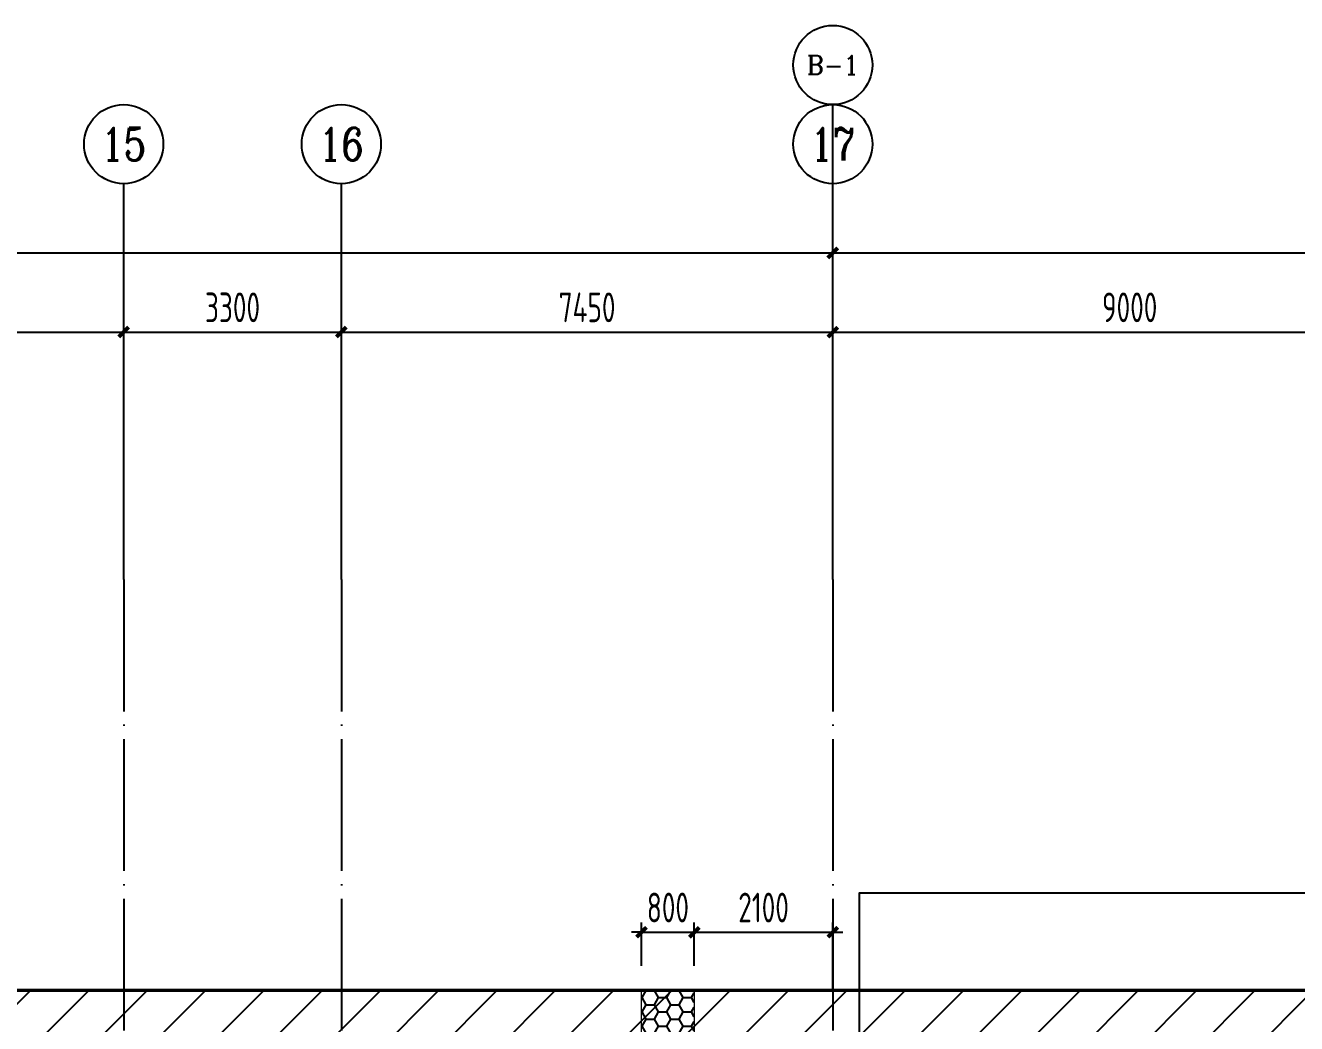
# Model space of a CAD drawing. Extents: x -502255 to 1362592, y -400300 to 332622.
# Drawn here: x -470637 to -451367, y -80682 to -65548 of the extents above; entities that cross this region are included whole.
import ezdxf
from ezdxf.enums import TextEntityAlignment as Align

# ---------------------------------------------------------------- set-up
doc = ezdxf.new("R2010")
doc.units = 0
doc.header["$LTSCALE"] = 1000
doc.header["$MEASUREMENT"] = 0
doc.linetypes.add('DOTE', pattern=[2.42, 2, -0.2, 0.02, -0.2])
for name, color, linetype in [('AXIS_TEXT', 7, 'Continuous'), ('DIM', 3, 'Continuous'), ('HATCH', 253, 'Continuous'), ('S-DIM', 3, 'Continuous'), ('S-DOTE', 8, 'DOTE'), ('S-基础-筏板边线', 6, 'Continuous')]:
    doc.layers.add(name, color=color, linetype=linetype)
doc.layers.add('S-后浇带', color=127, linetype='Continuous', lineweight=18)
doc.layers.add('不打印', color=59, linetype='Continuous', plot=False)
doc.styles.add('_TCH_AXIS', font='COMPLEX', dxfattribs={"bigfont": 'GBCBIG'})
doc.styles.add('COMPLEX', font='COMPLEX.shx', dxfattribs={"width": 0.65})
doc.styles.get("Standard").update_dxf_attribs({"font": 'tssdeng2.shx', "width": 0.7, "bigfont": '@@hztxt.shx'})
doc.dimstyles.new('TSSD_150_150', dxfattribs={"dimtxt": 450, "dimasz": 150, "dimexe": 150, "dimexo": 375, "dimgap": 150, "dimtad": 1, "dimdec": 0, "dimzin": 0, "dimdsep": 46, "dimtxsty": 'Standard', "dimblk": 'ARCHTICK', "dimcen": 0, "dimdle": 150, "dimclrt": 7, "dimadec": 0, "dimazin": 0, "dimtfac": 1, "dimtdec": 0, "dimtix": 1, "dimtmove": 2, "dimatfit": 3, "dimfxl": 1, "dimtolj": 1, "dimtzin": 0, "dimarcsym": 0})

# ---------------------------------------------------------------- blocks, each defined once
blk = doc.blocks.new('_ArchTick')
at = {"color": 0, "linetype": 'ByBlock', "const_width": 0.4}
blk.add_lwpolyline([(-0.5, -0.5), (0.5, 0.5)], dxfattribs=at)
blk = doc.blocks.new('*D2062')
at = {"layer": 'Defpoints', "color": 0, "transparency": 16777216}
for p in [(1016305, 262782), (1011805, 259032), (1016305, 259032)]:
    blk.add_point(p, dxfattribs=at)
at = {"layer": 'S-DIM', "color": 0, "lineweight": -2, "transparency": 16777216}
for p, q in [((1011805, 259407), (1011805, 262932)), ((1016305, 259407), (1016305, 262932)), ((1011655, 262782), (1016455, 262782))]:
    blk.add_line(p, q, dxfattribs=at)
at = {"layer": 'S-DIM', "color": 0, "lineweight": -2, "transparency": 16777216, "xscale": 150, "yscale": 150, "zscale": 150, "rotation": 180}
blk.add_blockref('_ArchTick', (1011805, 262782), dxfattribs=at)
at = {"layer": 'S-DIM', "color": 0, "lineweight": -2, "transparency": 16777216, "xscale": 150, "yscale": 150, "zscale": 150}
blk.add_blockref('_ArchTick', (1016305, 262782), dxfattribs=at)
at = {"layer": 'S-DIM', "color": 7, "transparency": 16777216, "insert": (1014055, 263157), "char_height": 450, "attachment_point": 5}
blk.add_mtext('\\A1;4500', dxfattribs=at)
blk = doc.blocks.new('*D2063')
at = {"layer": 'Defpoints', "color": 0, "transparency": 16777216}
for p in [(1019605, 262782), (1016305, 259032), (1019605, 259032)]:
    blk.add_point(p, dxfattribs=at)
at = {"layer": 'S-DIM', "color": 0, "lineweight": -2, "transparency": 16777216}
for p, q in [((1016305, 259407), (1016305, 262932)), ((1019605, 259407), (1019605, 262932)), ((1016155, 262782), (1019755, 262782))]:
    blk.add_line(p, q, dxfattribs=at)
at = {"layer": 'S-DIM', "color": 0, "lineweight": -2, "transparency": 16777216, "xscale": 150, "yscale": 150, "zscale": 150, "rotation": 180}
blk.add_blockref('_ArchTick', (1016305, 262782), dxfattribs=at)
at = {"layer": 'S-DIM', "color": 0, "lineweight": -2, "transparency": 16777216, "xscale": 150, "yscale": 150, "zscale": 150}
blk.add_blockref('_ArchTick', (1019605, 262782), dxfattribs=at)
at = {"layer": 'S-DIM', "color": 7, "transparency": 16777216, "insert": (1017955, 263157), "char_height": 450, "attachment_point": 5}
blk.add_mtext('\\A1;3300', dxfattribs=at)
blk = doc.blocks.new('*D2064')
at = {"layer": 'Defpoints', "color": 0, "transparency": 16777216}
for p in [(1027055, 262782), (1019605, 259032), (1027055, 259032)]:
    blk.add_point(p, dxfattribs=at)
at = {"layer": 'S-DIM', "color": 0, "lineweight": -2, "transparency": 16777216}
for p, q in [((1019605, 259407), (1019605, 262932)), ((1027055, 259407), (1027055, 262932)), ((1019455, 262782), (1027205, 262782))]:
    blk.add_line(p, q, dxfattribs=at)
at = {"layer": 'S-DIM', "color": 0, "lineweight": -2, "transparency": 16777216, "xscale": 150, "yscale": 150, "zscale": 150, "rotation": 180}
blk.add_blockref('_ArchTick', (1019605, 262782), dxfattribs=at)
at = {"layer": 'S-DIM', "color": 0, "lineweight": -2, "transparency": 16777216, "xscale": 150, "yscale": 150, "zscale": 150}
blk.add_blockref('_ArchTick', (1027055, 262782), dxfattribs=at)
at = {"layer": 'S-DIM', "color": 7, "transparency": 16777216, "insert": (1023330, 263157), "char_height": 450, "attachment_point": 5}
blk.add_mtext('\\A1;7450', dxfattribs=at)
blk = doc.blocks.new('*D2065')
at = {"layer": 'Defpoints', "color": 0, "transparency": 16777216}
for p in [(1116055, 263982), (1027055, 259032), (1116055, 259032)]:
    blk.add_point(p, dxfattribs=at)
at = {"layer": 'S-DIM', "color": 0, "lineweight": -2, "transparency": 16777216}
for p, q in [((1027055, 259407), (1027055, 264132)), ((1116055, 259407), (1116055, 264132)), ((1026905, 263982), (1116205, 263982))]:
    blk.add_line(p, q, dxfattribs=at)
at = {"layer": 'S-DIM', "color": 0, "lineweight": -2, "transparency": 16777216, "xscale": 150, "yscale": 150, "zscale": 150, "rotation": 180}
blk.add_blockref('_ArchTick', (1027055, 263982), dxfattribs=at)
at = {"layer": 'S-DIM', "color": 0, "lineweight": -2, "transparency": 16777216, "xscale": 150, "yscale": 150, "zscale": 150}
blk.add_blockref('_ArchTick', (1116055, 263982), dxfattribs=at)
at = {"layer": 'S-DIM', "color": 7, "transparency": 16777216, "insert": (1071555, 264357), "char_height": 450, "attachment_point": 5}
blk.add_mtext('\\A1;89000', dxfattribs=at)
blk = doc.blocks.new('*D2066')
at = {"layer": 'Defpoints', "color": 0, "transparency": 16777216}
for p in [(1036055, 262782), (1027055, 259032), (1036055, 259032)]:
    blk.add_point(p, dxfattribs=at)
at = {"layer": 'S-DIM', "color": 0, "lineweight": -2, "transparency": 16777216}
for p, q in [((1027055, 259407), (1027055, 262932)), ((1036055, 259407), (1036055, 262932)), ((1026905, 262782), (1036205, 262782))]:
    blk.add_line(p, q, dxfattribs=at)
at = {"layer": 'S-DIM', "color": 0, "lineweight": -2, "transparency": 16777216, "xscale": 150, "yscale": 150, "zscale": 150, "rotation": 180}
blk.add_blockref('_ArchTick', (1027055, 262782), dxfattribs=at)
at = {"layer": 'S-DIM', "color": 0, "lineweight": -2, "transparency": 16777216, "xscale": 150, "yscale": 150, "zscale": 150}
blk.add_blockref('_ArchTick', (1036055, 262782), dxfattribs=at)
at = {"layer": 'S-DIM', "color": 7, "transparency": 16777216, "insert": (1031555, 263157), "char_height": 450, "attachment_point": 5}
blk.add_mtext('\\A1;9000', dxfattribs=at)
blk = doc.blocks.new('_AXISO')
blk.add_circle((0, 0), 0.5)
at = {"layer": 'AXIS_TEXT', "style": 'COMPLEX', "width": 1.041667}
blk.add_attdef('A', text='', height=0.56, dxfattribs=at).set_placement((-0.25, -0.28), (0.25, -0.28), align=Align.FIT)
blk = doc.blocks.new('*D2096')
at = {"layer": 'Defpoints', "color": 0, "transparency": 16777216}
for p in [(1116055, 263982), (996205, 259032), (1116055, 259032)]:
    blk.add_point(p, dxfattribs=at)
at = {"layer": 'S-DIM', "color": 0, "lineweight": -2, "transparency": 16777216}
for p, q in [((996205, 259407), (996205, 264132)), ((1116055, 259407), (1116055, 264132)), ((996055, 263982), (1116205, 263982))]:
    blk.add_line(p, q, dxfattribs=at)
at = {"layer": 'S-DIM', "color": 0, "lineweight": -2, "transparency": 16777216, "xscale": 150, "yscale": 150, "zscale": 150, "rotation": 180}
blk.add_blockref('_ArchTick', (996205, 263982), dxfattribs=at)
at = {"layer": 'S-DIM', "color": 0, "lineweight": -2, "transparency": 16777216, "xscale": 150, "yscale": 150, "zscale": 150}
blk.add_blockref('_ArchTick', (1116055, 263982), dxfattribs=at)
at = {"layer": 'S-DIM', "color": 7, "transparency": 16777216, "insert": (1056130, 264357), "char_height": 450, "attachment_point": 5}
blk.add_mtext('\\A1;119850', dxfattribs=at)
blk = doc.blocks.new('*D2099')
at = {"layer": 'Defpoints', "color": 0, "transparency": 16777216}
for p in [(1016305, 262782), (1011805, 259032), (1016305, 259032)]:
    blk.add_point(p, dxfattribs=at)
at = {"layer": 'S-DIM', "color": 0, "lineweight": -2, "transparency": 16777216}
for p, q in [((1011805, 259407), (1011805, 262932)), ((1016305, 259407), (1016305, 262932)), ((1011655, 262782), (1016455, 262782))]:
    blk.add_line(p, q, dxfattribs=at)
at = {"layer": 'S-DIM', "color": 0, "lineweight": -2, "transparency": 16777216, "xscale": 150, "yscale": 150, "zscale": 150, "rotation": 180}
blk.add_blockref('_ArchTick', (1011805, 262782), dxfattribs=at)
at = {"layer": 'S-DIM', "color": 0, "lineweight": -2, "transparency": 16777216, "xscale": 150, "yscale": 150, "zscale": 150}
blk.add_blockref('_ArchTick', (1016305, 262782), dxfattribs=at)
at = {"layer": 'S-DIM', "color": 7, "transparency": 16777216, "insert": (1014055, 263157), "char_height": 450, "attachment_point": 5}
blk.add_mtext('\\A1;4500', dxfattribs=at)
blk = doc.blocks.new('*D2100')
at = {"layer": 'Defpoints', "color": 0, "transparency": 16777216}
for p in [(1019605, 262782), (1016305, 259032), (1019605, 259032)]:
    blk.add_point(p, dxfattribs=at)
at = {"layer": 'S-DIM', "color": 0, "lineweight": -2, "transparency": 16777216}
for p, q in [((1016305, 259407), (1016305, 262932)), ((1019605, 259407), (1019605, 262932)), ((1016155, 262782), (1019755, 262782))]:
    blk.add_line(p, q, dxfattribs=at)
at = {"layer": 'S-DIM', "color": 0, "lineweight": -2, "transparency": 16777216, "xscale": 150, "yscale": 150, "zscale": 150, "rotation": 180}
blk.add_blockref('_ArchTick', (1016305, 262782), dxfattribs=at)
at = {"layer": 'S-DIM', "color": 0, "lineweight": -2, "transparency": 16777216, "xscale": 150, "yscale": 150, "zscale": 150}
blk.add_blockref('_ArchTick', (1019605, 262782), dxfattribs=at)
at = {"layer": 'S-DIM', "color": 7, "transparency": 16777216, "insert": (1017955, 263157), "char_height": 450, "attachment_point": 5}
blk.add_mtext('\\A1;3300', dxfattribs=at)
blk = doc.blocks.new('*D2101')
at = {"layer": 'Defpoints', "color": 0, "transparency": 16777216}
for p in [(1027055, 262782), (1019605, 259032), (1027055, 259032)]:
    blk.add_point(p, dxfattribs=at)
at = {"layer": 'S-DIM', "color": 0, "lineweight": -2, "transparency": 16777216}
for p, q in [((1019605, 259407), (1019605, 262932)), ((1027055, 259407), (1027055, 262932)), ((1019455, 262782), (1027205, 262782))]:
    blk.add_line(p, q, dxfattribs=at)
at = {"layer": 'S-DIM', "color": 0, "lineweight": -2, "transparency": 16777216, "xscale": 150, "yscale": 150, "zscale": 150, "rotation": 180}
blk.add_blockref('_ArchTick', (1019605, 262782), dxfattribs=at)
at = {"layer": 'S-DIM', "color": 0, "lineweight": -2, "transparency": 16777216, "xscale": 150, "yscale": 150, "zscale": 150}
blk.add_blockref('_ArchTick', (1027055, 262782), dxfattribs=at)
at = {"layer": 'S-DIM', "color": 7, "transparency": 16777216, "insert": (1023330, 263157), "char_height": 450, "attachment_point": 5}
blk.add_mtext('\\A1;7450', dxfattribs=at)
blk = doc.blocks.new('*D2102')
at = {"layer": 'Defpoints', "color": 0, "transparency": 16777216}
for p in [(1036055, 262782), (1027055, 259032), (1036055, 259032)]:
    blk.add_point(p, dxfattribs=at)
at = {"layer": 'S-DIM', "color": 0, "lineweight": -2, "transparency": 16777216}
for p, q in [((1027055, 259407), (1027055, 262932)), ((1036055, 259407), (1036055, 262932)), ((1026905, 262782), (1036205, 262782))]:
    blk.add_line(p, q, dxfattribs=at)
at = {"layer": 'S-DIM', "color": 0, "lineweight": -2, "transparency": 16777216, "xscale": 150, "yscale": 150, "zscale": 150, "rotation": 180}
blk.add_blockref('_ArchTick', (1027055, 262782), dxfattribs=at)
at = {"layer": 'S-DIM', "color": 0, "lineweight": -2, "transparency": 16777216, "xscale": 150, "yscale": 150, "zscale": 150}
blk.add_blockref('_ArchTick', (1036055, 262782), dxfattribs=at)
at = {"layer": 'S-DIM', "color": 7, "transparency": 16777216, "insert": (1031555, 263157), "char_height": 450, "attachment_point": 5}
blk.add_mtext('\\A1;9000', dxfattribs=at)
blk = doc.blocks.new('*D2217')
at = {"layer": 'Defpoints', "color": 0, "transparency": 16777216}
for p in [(4852338, -118017), (4851538, -118899), (4852338, -118899)]:
    blk.add_point(p, dxfattribs=at)
at = {"layer": 'DIM', "color": 0, "lineweight": -2, "transparency": 16777216}
for p, q in [((4851538, -118524), (4851538, -117867)), ((4852338, -118524), (4852338, -117867)), ((4851538, -118017), (4851388, -118017)), ((4851538, -118017), (4852338, -118017)), ((4852338, -118017), (4852488, -118017))]:
    blk.add_line(p, q, dxfattribs=at)
at = {"layer": 'DIM', "color": 0, "lineweight": -2, "transparency": 16777216, "xscale": 150, "yscale": 150, "zscale": 150}
for p, rotation in [((4851538, -118017), 359.9999999999978), ((4852338, -118017), 179.9999999999978)]:
    blk.add_blockref('_ArchTick', p, dxfattribs=dict(at, rotation=rotation))
at = {"layer": 'DIM', "color": 7, "transparency": 16777216, "insert": (4851938, -117642), "char_height": 450, "attachment_point": 5}
blk.add_mtext('\\A1;800', dxfattribs=at)
blk = doc.blocks.new('*D2218')
at = {"layer": 'Defpoints', "color": 0, "transparency": 16777216}
for p in [(4854438, -118017), (4852338, -118899), (4854438, -119254)]:
    blk.add_point(p, dxfattribs=at)
at = {"layer": 'DIM', "color": 0, "lineweight": -2, "transparency": 16777216}
for p, q in [((4852338, -118524), (4852338, -117867)), ((4854438, -118879), (4854438, -117867)), ((4852188, -118017), (4854588, -118017))]:
    blk.add_line(p, q, dxfattribs=at)
at = {"layer": 'DIM', "color": 0, "lineweight": -2, "transparency": 16777216, "xscale": 150, "yscale": 150, "zscale": 150}
for p, rotation in [((4852338, -118017), 179.9999999999978), ((4854438, -118017), 359.9999999999978)]:
    blk.add_blockref('_ArchTick', p, dxfattribs=dict(at, rotation=rotation))
at = {"layer": 'DIM', "color": 7, "transparency": 16777216, "insert": (4853388, -117642), "char_height": 450, "attachment_point": 5}
blk.add_mtext('\\A1;2100', dxfattribs=at)
blk = doc.blocks.new('dsadasd')
at = {"layer": 'S-DIM'}
for p, q in [((1027054.9, 259031.5), (1027054.9, 266231.5)), ((1016304.9, 259031.5), (1016304.9, 265031.5)), ((1019604.9, 259031.5), (1019604.9, 265031.5)), ((1027054.9, 259031.5), (1027054.9, 265031.5))]:
    blk.add_line(p, q, dxfattribs=at)
at = {"layer": 'S-DOTE', "color": 8, "linetype": 'DOTE'}
for p, q in [((1016304.9, 259031.5), (1016304.9, 84926.2)), ((1019604.9, 259031.5), (1019604.9, 84926.2)), ((1027054.9, 259031.5), (1027054.9, 84926.2))]:
    blk.add_line(p, q, dxfattribs=at)
at = {"layer": 'S-DIM'}
ref = blk.add_blockref('_AXISO', (1027054.9, 266831.5), dxfattribs=dict(at, xscale=1200, yscale=1200, zscale=1200))
ref.add_attrib('A', 'B-1', dxfattribs={"layer": 'AXIS_TEXT', "height": 290.39, "style": '_TCH_AXIS'}).set_placement((1026660.8, 266686.3), (1027449, 266686.3), align=Align.FIT)
ref = blk.add_blockref('_AXISO', (1016304.9, 265631.5), dxfattribs=dict(at, xscale=1200, yscale=1200, zscale=1200))
ref.add_attrib('A', '15', dxfattribs={"layer": 'AXIS_TEXT', "height": 492.67, "style": '_TCH_AXIS'}).set_placement((1015964.7, 265385.2), (1016645.1, 265385.2), align=Align.FIT)
ref = blk.add_blockref('_AXISO', (1019604.9, 265631.5), dxfattribs=dict(at, xscale=1200, yscale=1200, zscale=1200))
ref.add_attrib('A', '16', dxfattribs={"layer": 'AXIS_TEXT', "height": 492.67, "style": '_TCH_AXIS'}).set_placement((1019264.7, 265385.2), (1019945.1, 265385.2), align=Align.FIT)
ref = blk.add_blockref('_AXISO', (1027054.9, 265631.5), dxfattribs=dict(at, xscale=1200, yscale=1200, zscale=1200))
ref.add_attrib('A', '17', dxfattribs={"layer": 'AXIS_TEXT', "height": 492.67, "style": '_TCH_AXIS'}).set_placement((1026714.7, 265385.2), (1027395.1, 265385.2), align=Align.FIT)
for p1, p2, distance, picture, middle in [((996204.9, 259031.5), (1116054.9, 259031.5), 4950, '*D2096', (1056129.9, 264356.5)), ((1027054.9, 259031.5), (1116054.9, 259031.5), 4950, '*D2065', (1071554.9, 264356.5)), ((1011804.9, 259031.5), (1016304.9, 259031.5), 3750, '*D2062', (1014054.9, 263156.5)), ((1011804.9, 259031.5), (1016304.9, 259031.5), 3750, '*D2099', (1014054.9, 263156.5)), ((1016304.9, 259031.5), (1019604.9, 259031.5), 3750, '*D2063', (1017954.9, 263156.5)), ((1016304.9, 259031.5), (1019604.9, 259031.5), 3750, '*D2100', (1017954.9, 263156.5)), ((1019604.9, 259031.5), (1027054.9, 259031.5), 3750, '*D2064', (1023329.9, 263156.5)), ((1019604.9, 259031.5), (1027054.9, 259031.5), 3750, '*D2101', (1023329.9, 263156.5)), ((1027054.9, 259031.5), (1036054.9, 259031.5), 3750, '*D2066', (1031554.9, 263156.5)), ((1027054.9, 259031.5), (1036054.9, 259031.5), 3750, '*D2102', (1031554.9, 263156.5))]:
    dim = blk.add_aligned_dim(p1=p1, p2=p2, distance=distance, dimstyle='TSSD_150_150', dxfattribs=at)
    dim.commit()
    dim.dimension.update_dxf_attribs({"geometry": picture, "text_midpoint": middle})
blk = doc.blocks.new('qewqeqwewqe')
at = {"layer": 'HATCH'}
h = blk.add_hatch(dxfattribs=at)
h.set_pattern_fill('HONEY', color=8, scale=1000, style=0)
h.set_pattern_definition([(0, (5312835.33, -38719.35), (187.5, 108.253175), [125, -250]), (120, (5312835.33, -38719.35), (-187.5, 108.253176), [125, -250]), (60, (5312835.33, -38719.35), (4e-07, 216.50635), [-250, 125])])
edge = h.paths.add_edge_path()
edge.add_arc((4852437.7, 681481.3), 803880, 269.9358518, 269.992871)
edge.add_line((4852337.7, -122398.7), (4852337.7, -118898.9))
edge.add_line((4852337.7, -118898.9), (4851537.7, -118898.9))
edge.add_line((4851537.7, -118898.9), (4851537.7, -122398.2))
at = {"layer": 'S-后浇带'}
blk.add_lwpolyline([(4851537.7, -118898.9), (4852337.7, -118898.9), (4852337.7, -122398.7), (4851537.7, -122398.7)], close=True, dxfattribs=at)
at = {"layer": 'DIM'}
for base, p1, p2, picture, middle in [((4852337.7, -118016.9), (4851537.7, -118898.9), (4852337.7, -118898.9), '*D2217', (4851937.7, -117641.9)), ((4854437.7, -118016.9), (4852337.7, -118898.9), (4854437.7, -119253.9), '*D2218', (4853387.7, -117641.9))]:
    dim = blk.add_linear_dim(base=base, p1=p1, p2=p2, dimstyle='TSSD_150_150', dxfattribs=at)
    dim.commit()
    dim.dimension.update_dxf_attribs({"geometry": picture, "text_midpoint": middle})

msp = doc.modelspace()

# ---------------------------------------------------------------- hatches: boundary and pattern name
at = {"layer": 'HATCH'}
h = msp.add_hatch(dxfattribs=at)
h.set_pattern_fill('ANSI31', color=256, scale=5000, style=0)
h.set_pattern_definition([(45, (-698855.8, 0), (-441.9417, 441.9417), [])])
h.paths.add_polyline_path([(-441991.5, -238520.4), (-489722.6, -238520.4), (-489722.6, -80179.6), (-469710.1, -80179.6), (-449697.6, -80179.6), (-449697.6, -95129.6), (-431397.6, -95129.6), (-431397.6, -150754.6), (-446147.6, -150754.6), (-446147.6, -148804.6), (-443172.6, -148804.6), (-443172.6, -143404.6), (-468297.6, -143404.6), (-468297.6, -142979.6), (-469997.6, -142979.6), (-469997.6, -144679.6), (-469777.2, -144679.6), (-469777.2, -155429.6), (-470672.7, -155429.6), (-470672.7, -157429.6), (-469972.6, -157429.6), (-469971, -164579.6), (-470672.7, -164579.6), (-470672.7, -166579.6), (-469971.7, -166579.6), (-469972.6, -173729.5), (-470522.7, -173729.6), (-470522.7, -175429.6), (-469971.5, -175429.6), (-469972.6, -182729.5), (-470522.7, -182729.6), (-470522.7, -184429.6), (-469971, -184429.6), (-469970.2, -191729.6), (-470522.7, -191729.6), (-470522.7, -193429.6), (-469972.6, -193429.6), (-469972.6, -200729.6), (-470522.7, -200729.6), (-470522.7, -202429.6), (-469972.6, -202429.6), (-469969.5, -210131.4), (-466697.6, -210130.1), (-466697.6, -210679.6), (-464997.6, -210679.6), (-464997.6, -210130.9), (-459547.6, -210130.4), (-459547.6, -211579.6), (-447372.7, -211578.7), (-447372.7, -210129.4), (-441397.6, -210128.8), (-441397.6, -210829.6), (-440547.7, -210829.6), (-440547.6, -212633.3), (-439067.3, -213966.2), (-439435.3, -214374.9), (-438172, -215512.4), (-437804, -215103.7), (-433315.7, -219145), (-433683.7, -219553.7), (-433274.9, -219921.8), (-434178.3, -220925), (-434438.4, -220690.8), (-435575.9, -221954.2), (-434312.6, -223091.7), (-433944.5, -222683), (-430513.3, -225772.5)])

# ---------------------------------------------------------------- linework, layer by layer
msp.add_lwpolyline([(-441991.5, -238520.4), (-489722.6, -238520.4), (-489722.6, -80179.6), (-449697.6, -80179.6), (-449697.6, -95129.6), (-431397.6, -95129.6), (-431397.6, -150754.6), (-446147.6, -150754.6), (-446147.6, -148804.6), (-443172.6, -148804.6), (-443172.6, -143404.6), (-469777.2, -143404.6), (-469777.2, -156129.6), (-469972.7, -156129.6), (-469969.5, -210131.4), (-440547.6, -210128.7), (-440547.6, -212633.3), (-432906.9, -219513), (-434947.8, -221779.6), (-430513.3, -225772.5), (-441991.5, -238520.4)], close=True)
at = {"layer": 'S-基础-筏板边线', "const_width": 50}
msp.add_lwpolyline([(-489722.6, -80179.6), (-367147.6, -80179.6), (-367147.6, -146355.8), (-366505.3, -145918), (-361211.3, -153685.3), (-374247.5, -162570.5), (-376447.6, -163696.4), (-376447.6, -170505), (-391653.9, -182614.8), (-441991.5, -238520.4)], dxfattribs=at)
at = {"layer": '不打印', "color": 4}
msp.add_lwpolyline([(-457999.6, -145738.4), (-335282, -145738.4), (-335282, -78704.3), (-457999.6, -78704.3)], close=True, dxfattribs=at)

# ---------------------------------------------------------------- block references
at = {"layer": 'HATCH'}
msp.add_blockref('qewqeqwewqe', (-5312835.3, 38719.4), dxfattribs=at)
at = {"layer": 'S-DOTE'}
msp.add_blockref('dsadasd', (-1485452.6, -332979.9), dxfattribs=at)

doc.saveas('drawing.dxf')
